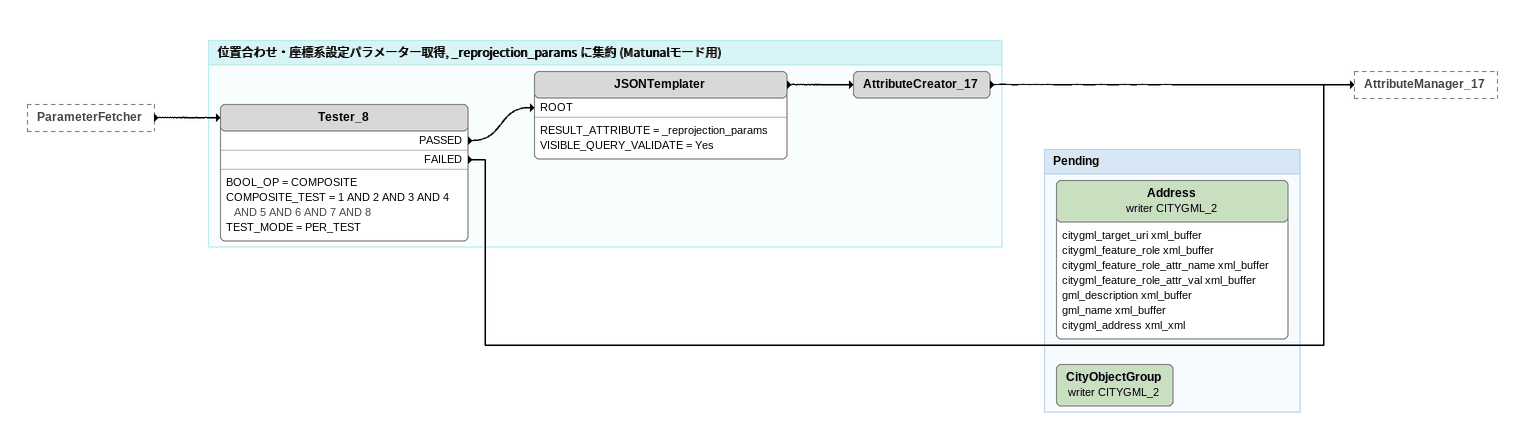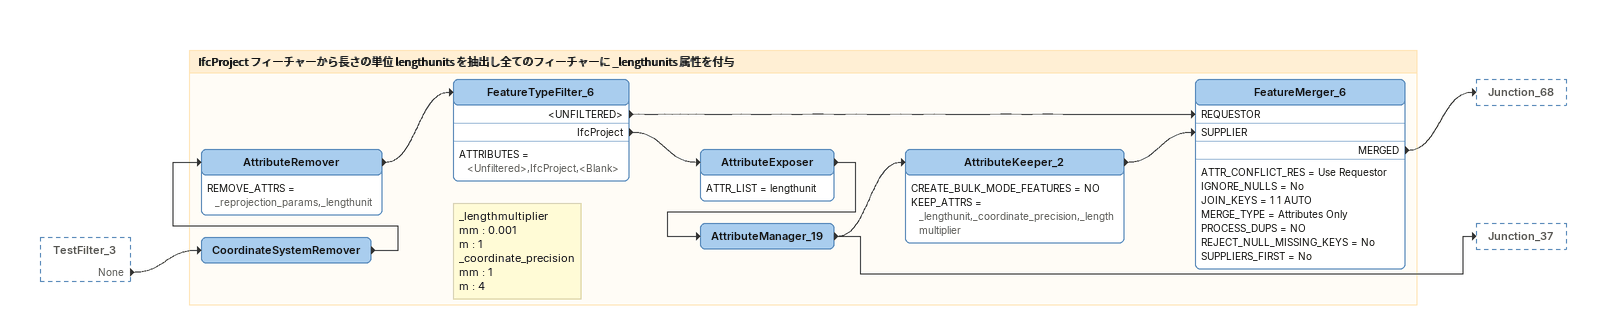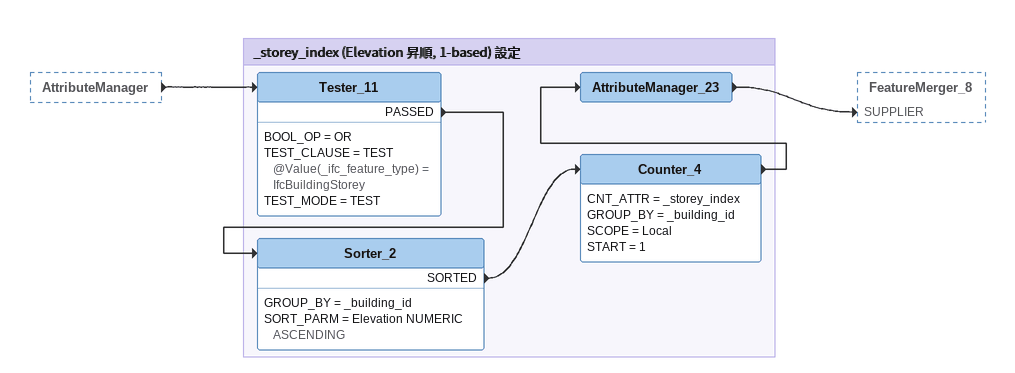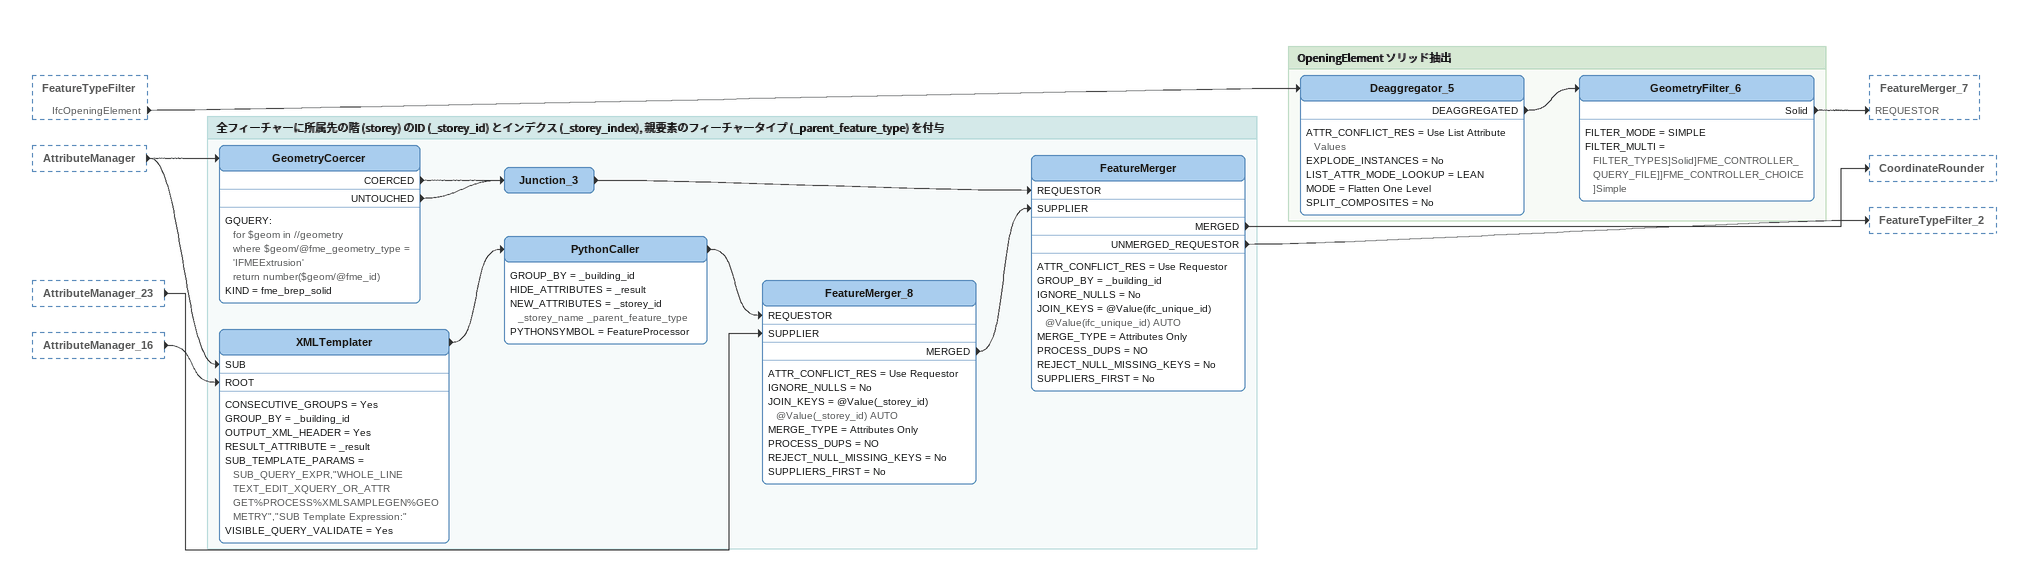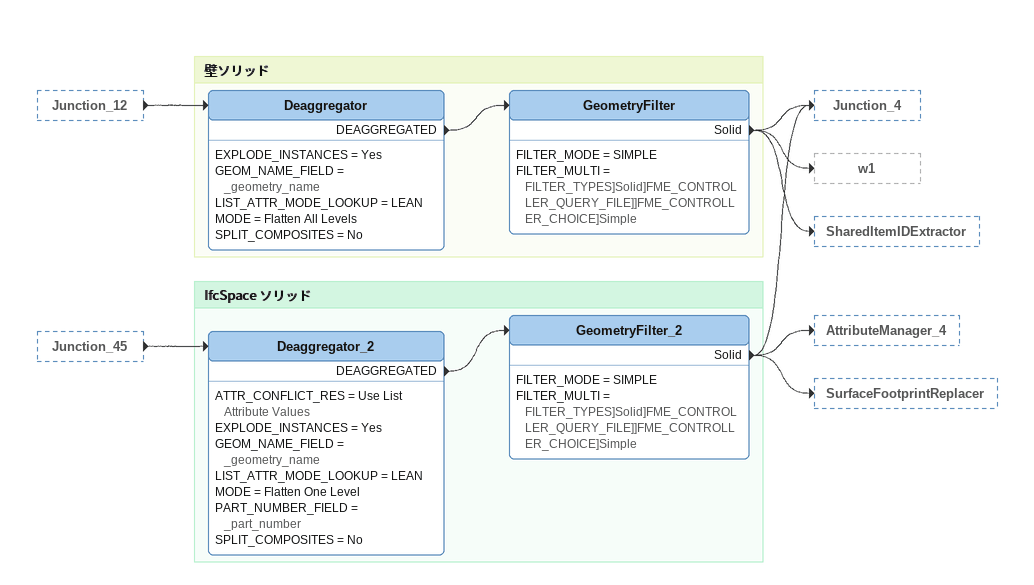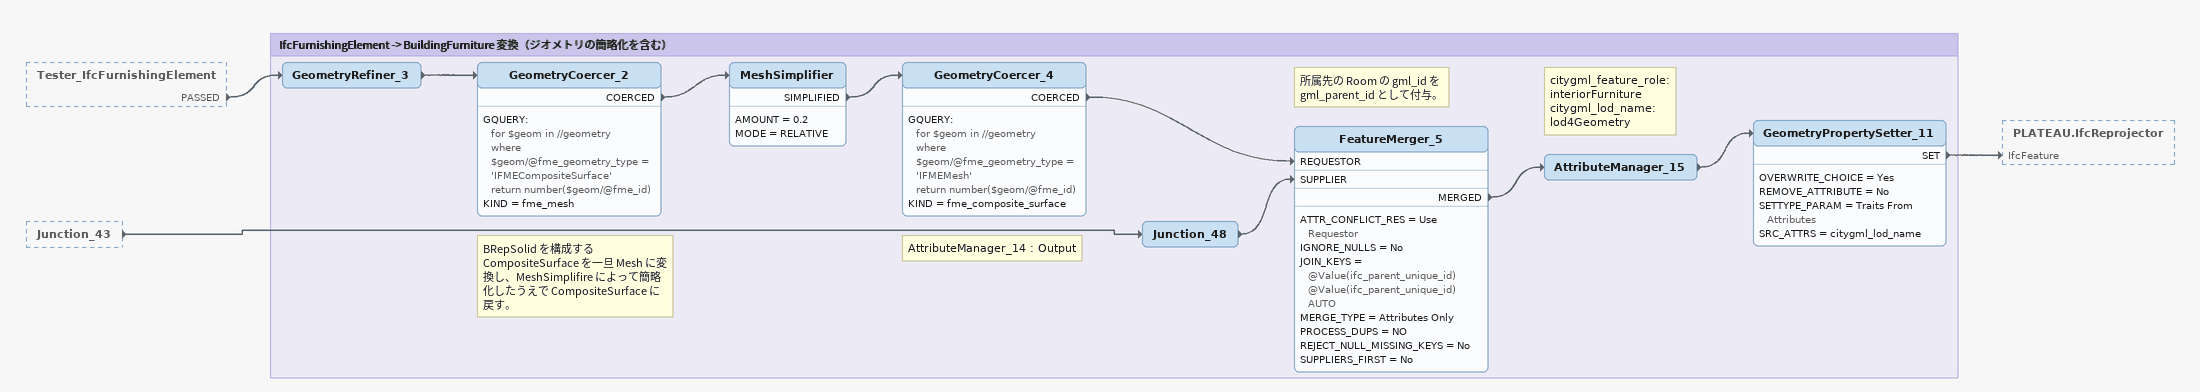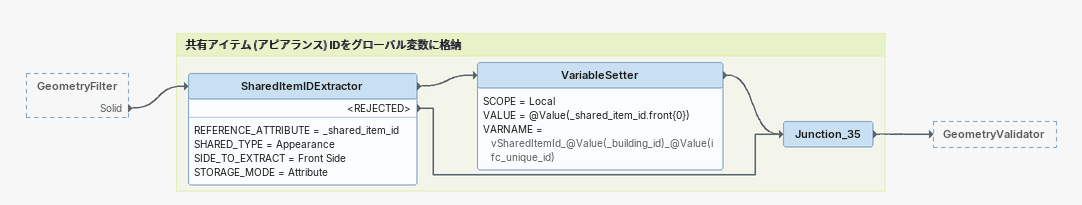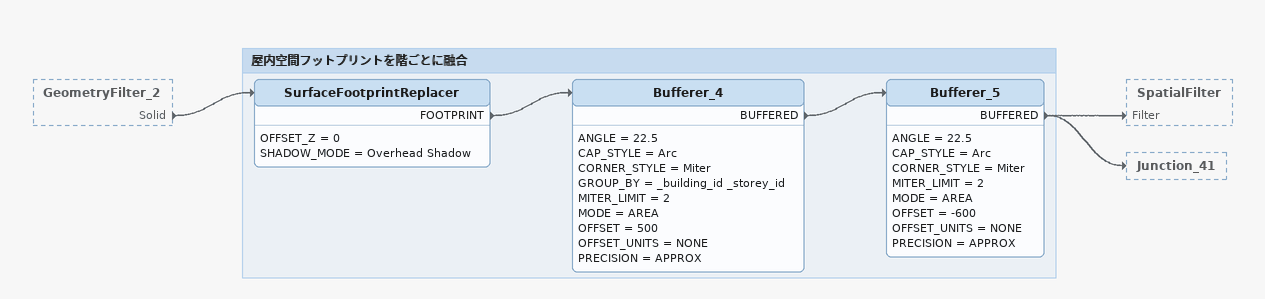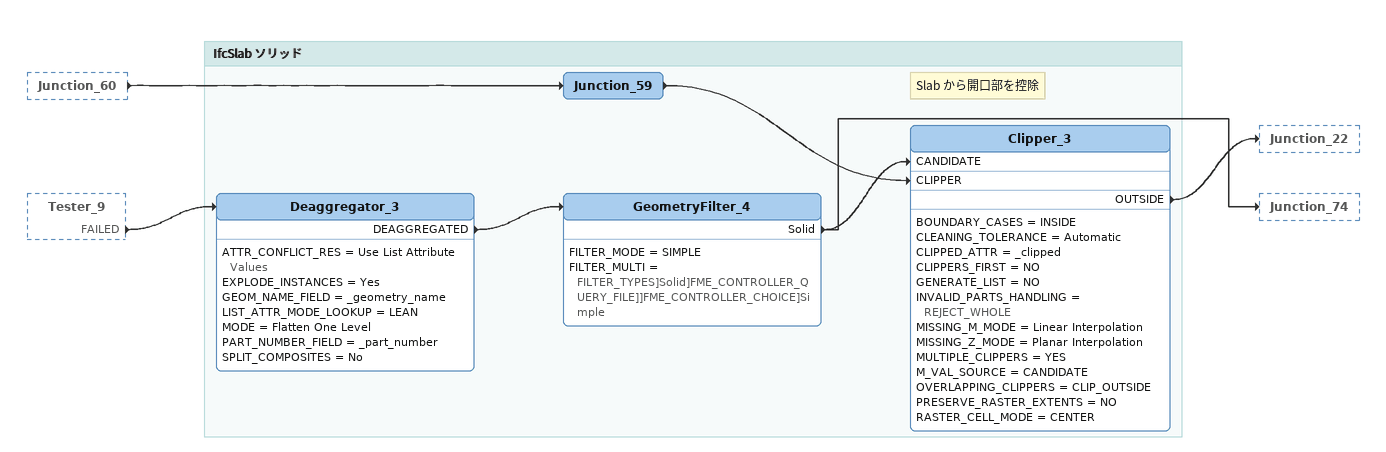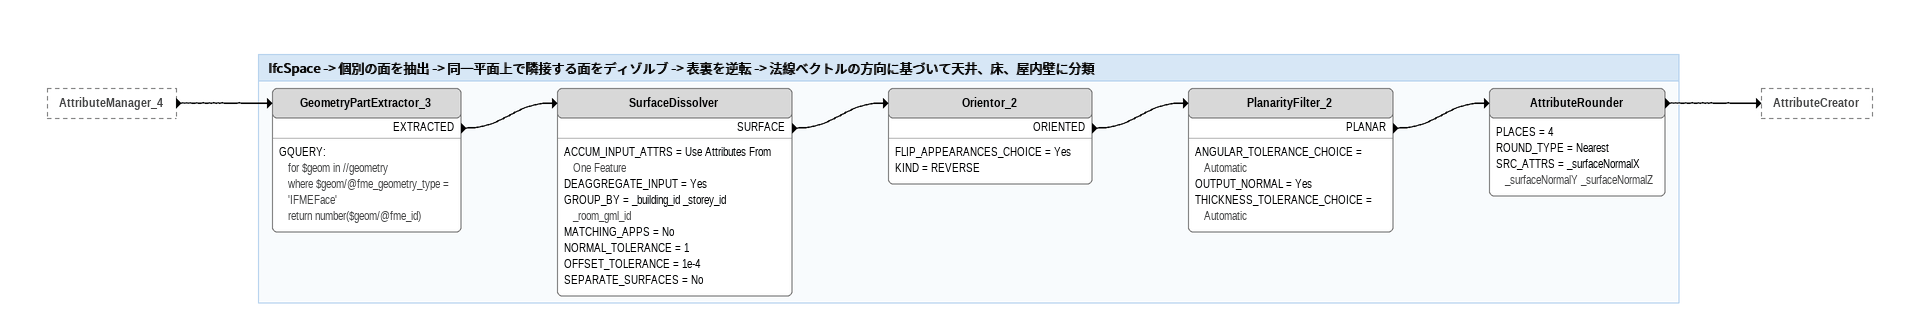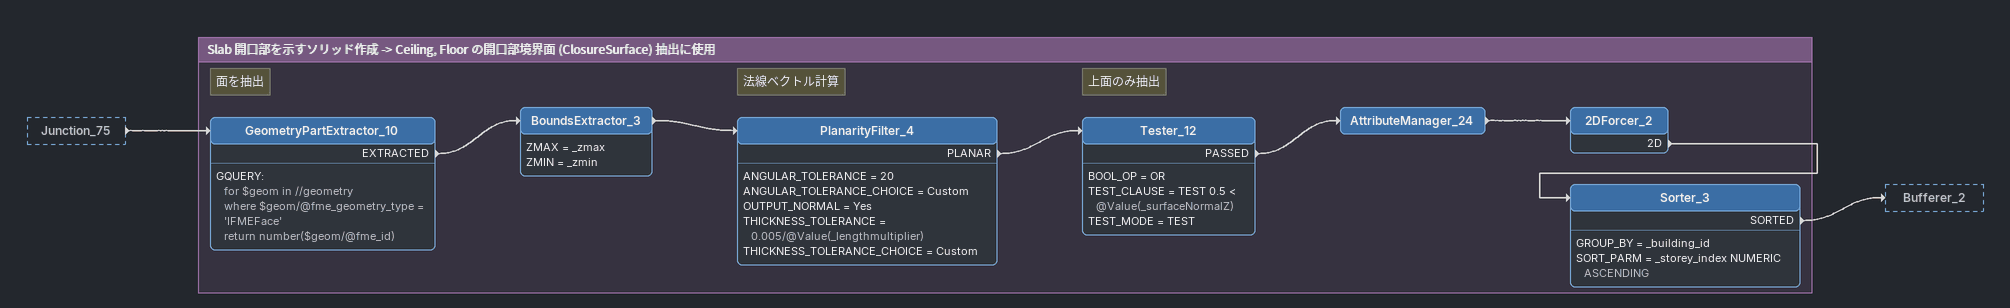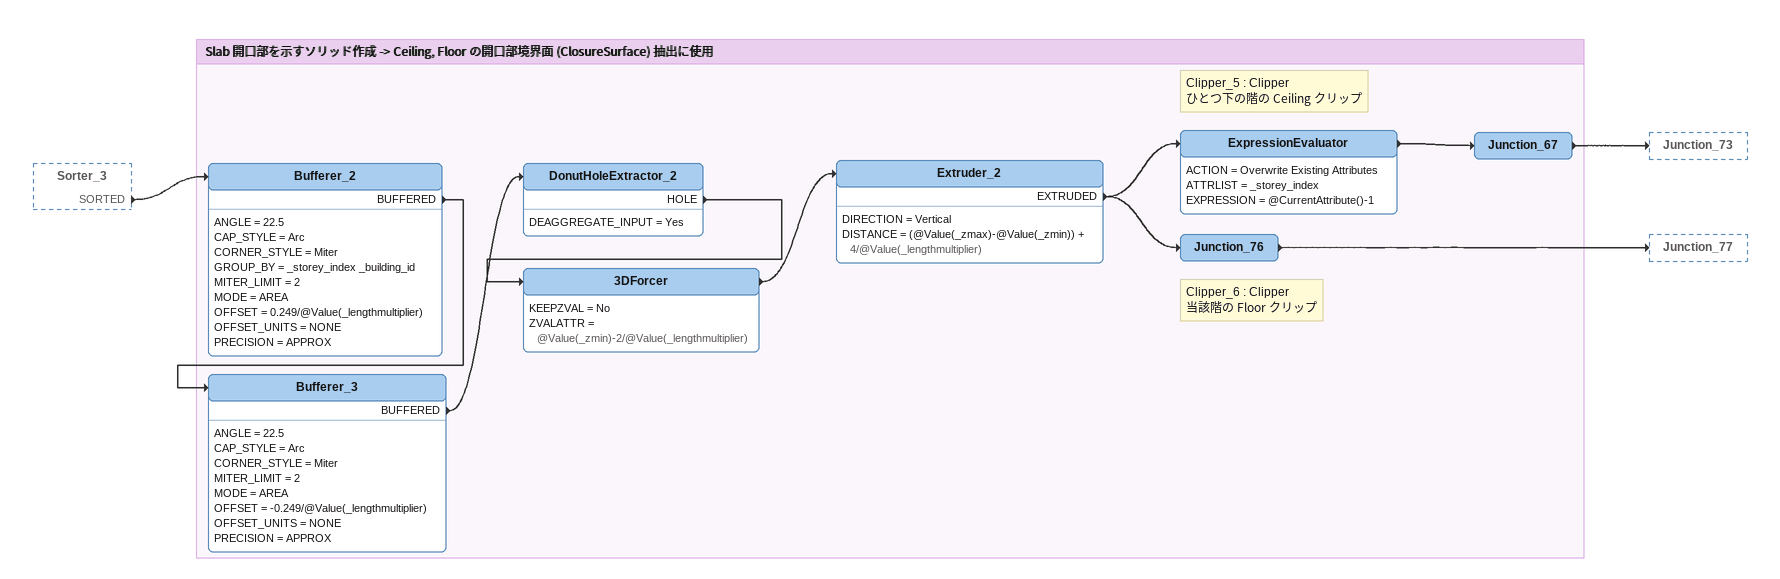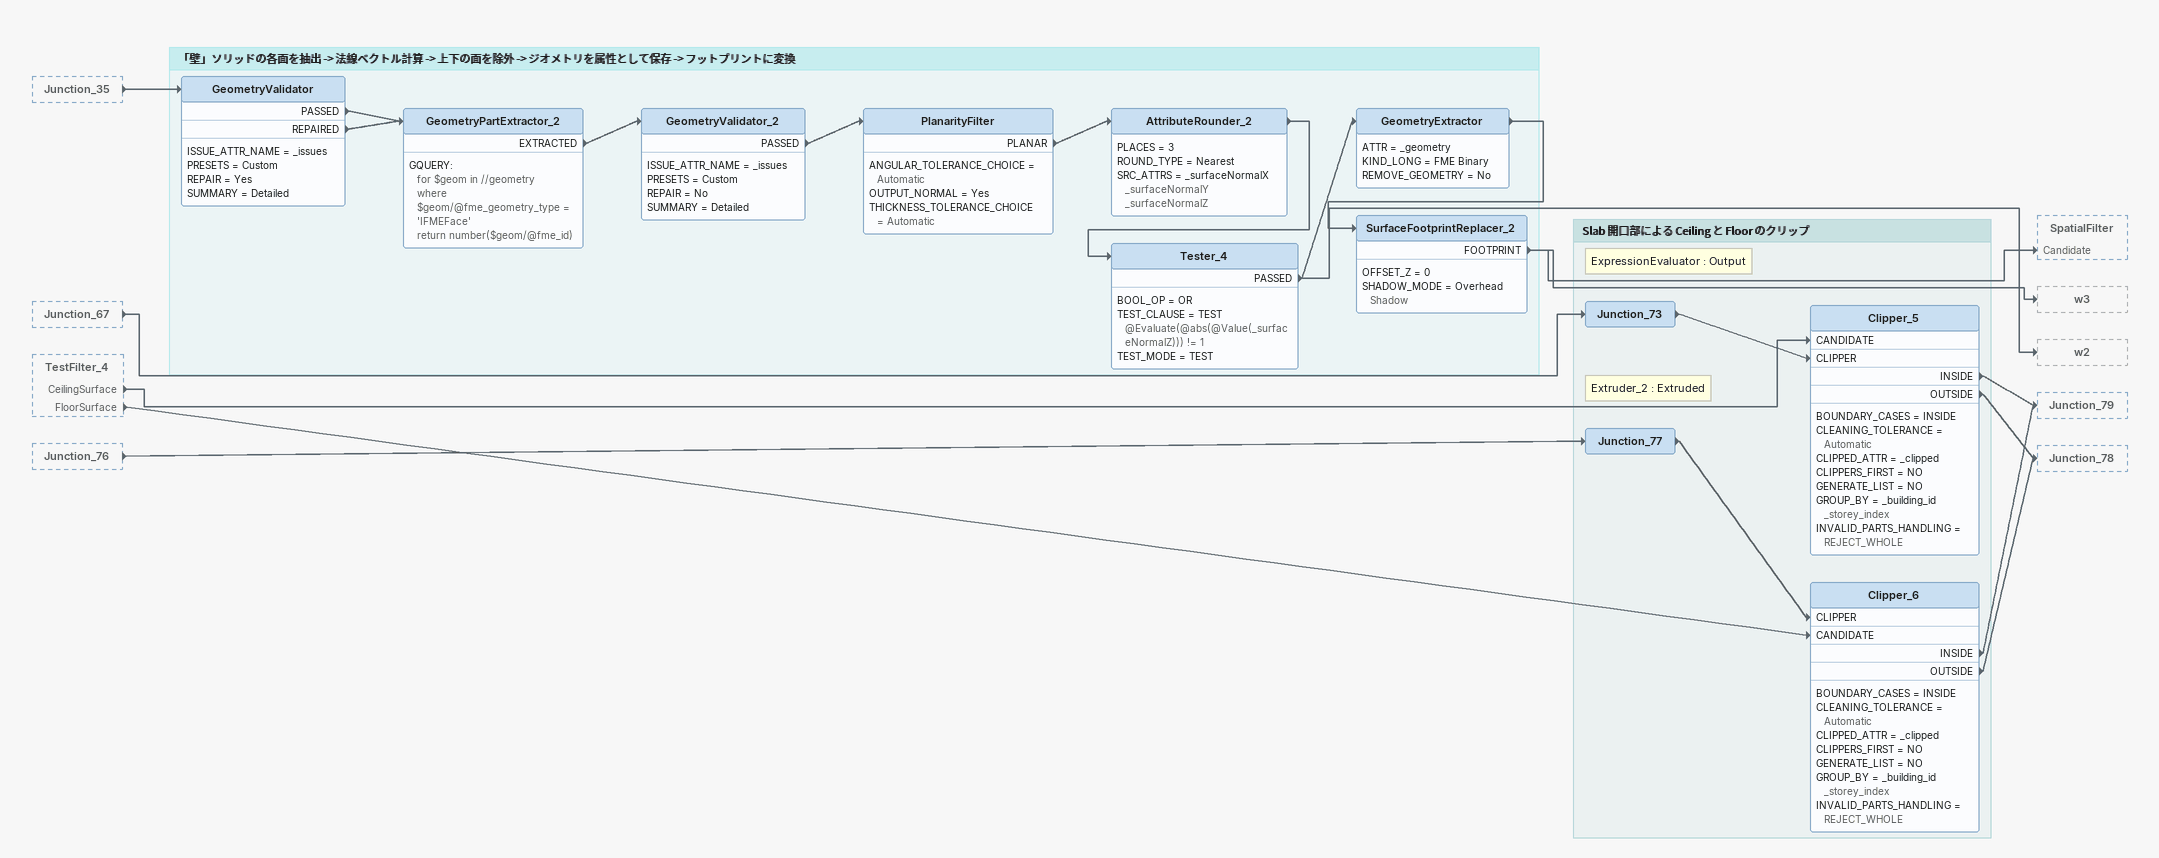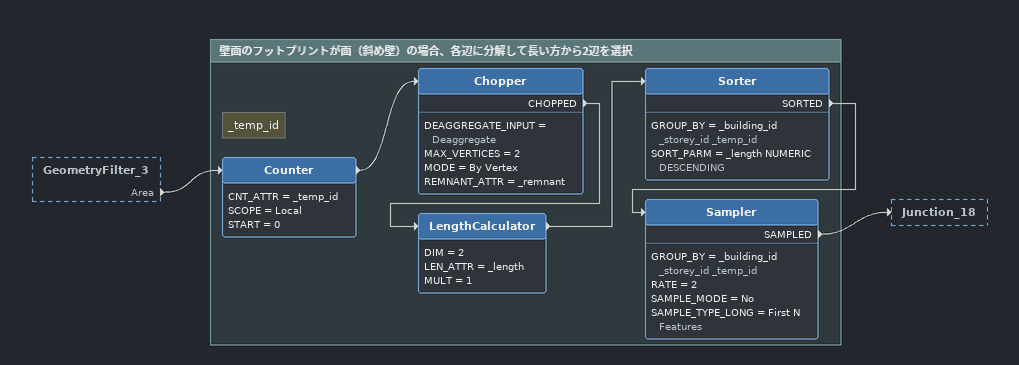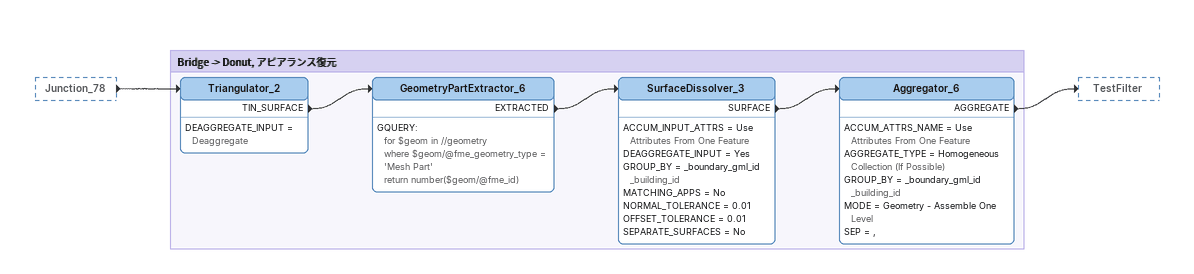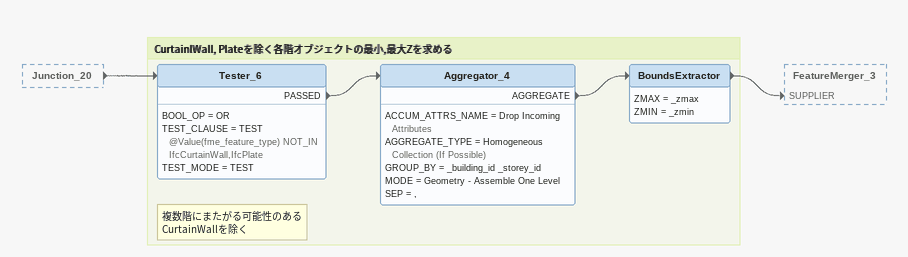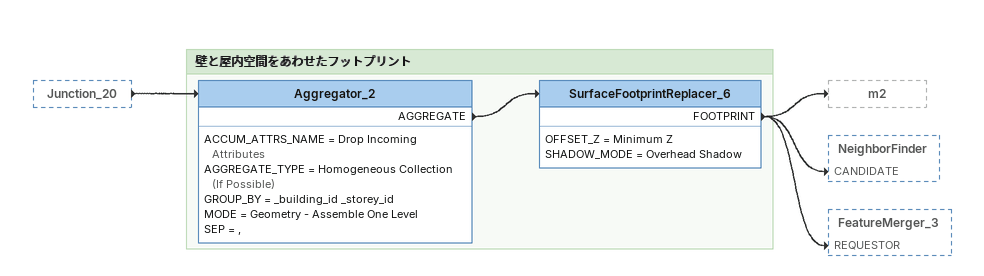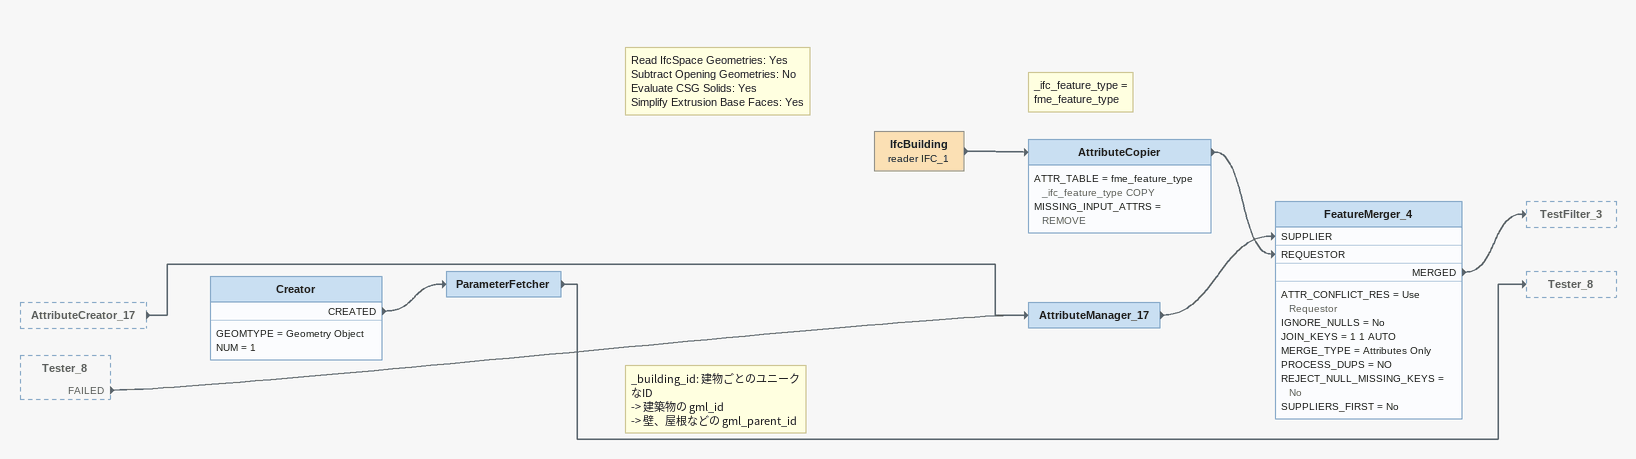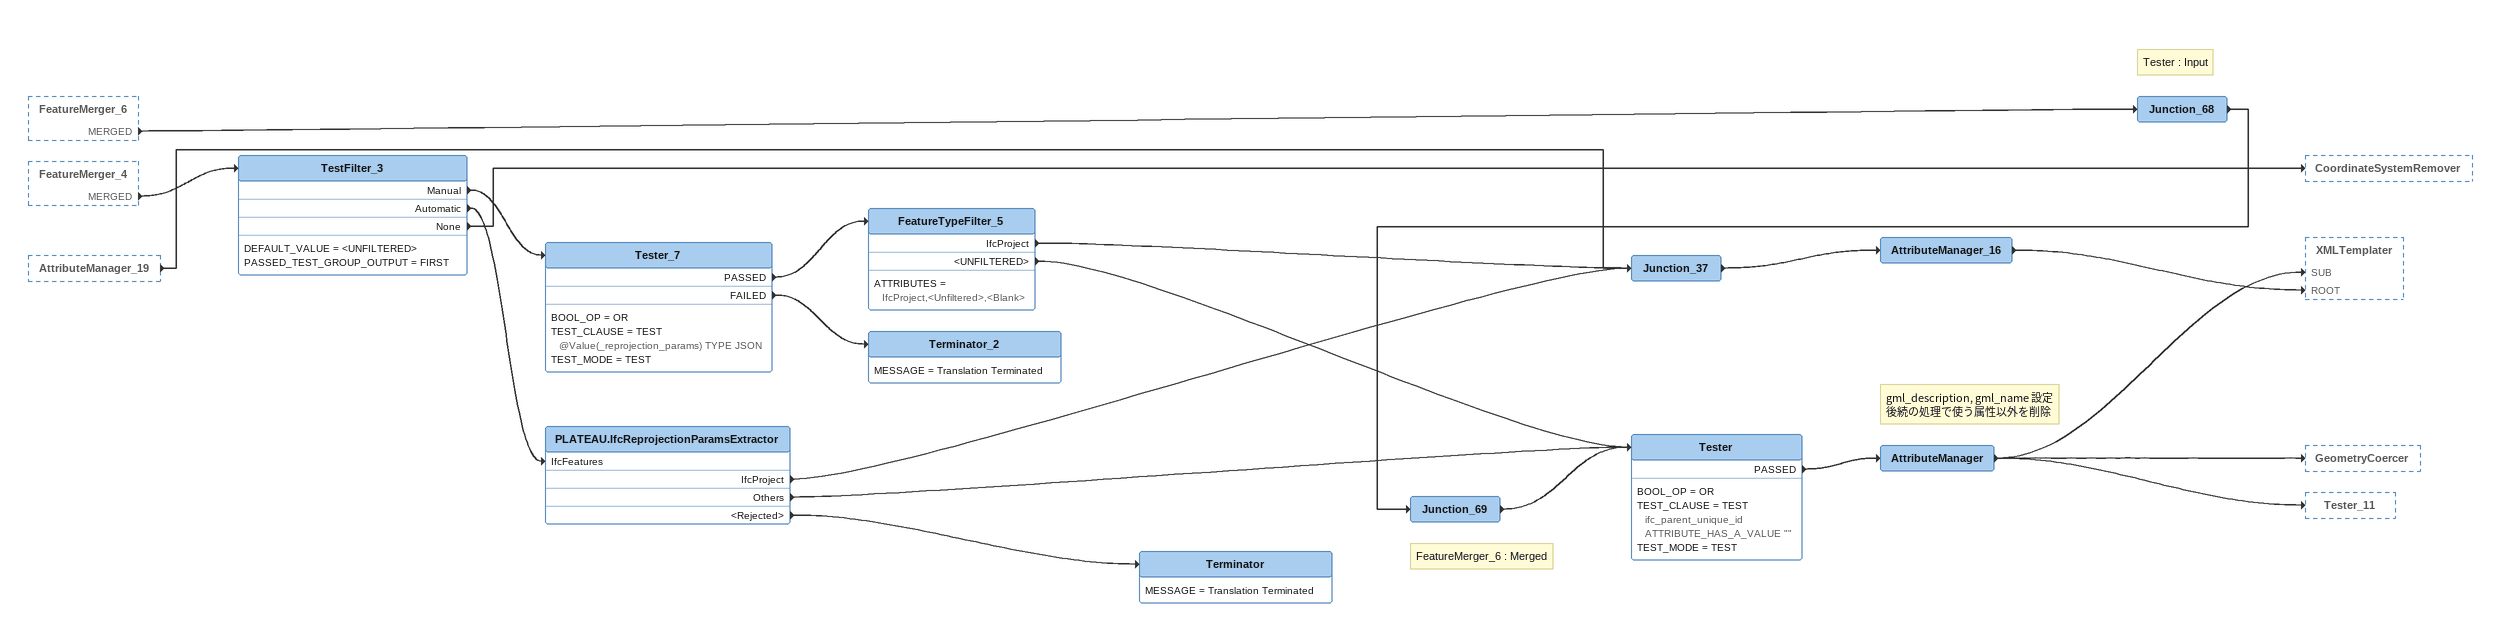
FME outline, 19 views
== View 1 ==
ParameterFetcher [outside]
    -> Tester_8

Bookmark: 位置合わせ・座標系設定パラメーター取得, _reprojection_params に集約 (Matunalモード用)
Tester_8
    BOOL_OP = COMPOSITE
    COMPOSITE_TEST = 1 AND 2 AND 3 AND 4 AND 5 AND 6 AND 7 AND 8
    TEST_MODE = PER_TEST
    PASSED -> JSONTemplater [ROOT]
    FAILED -> AttributeManager_17
JSONTemplater
    RESULT_ATTRIBUTE = _reprojection_params
    VISIBLE_QUERY_VALIDATE = Yes
    -> AttributeCreator_17
AttributeCreator_17
    -> AttributeManager_17

Bookmark: Pending
Address (writer CITYGML_2)
    attributes: citygml_target_uri xml_buffer, citygml_feature_role xml_buffer, citygml_feature_role_attr_name xml_buffer, citygml_feature_role_attr_val xml_buffer, gml_description xml_buffer, gml_name xml_buffer, citygml_address xml_xml
CityObjectGroup (writer CITYGML_2)

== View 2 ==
TestFilter_3 [outside]
    None -> CoordinateSystemRemover

Bookmark: IfcProject フィーチャーから長さの単位 lengthunits を抽出し全てのフィーチャーに _lengthunits 属性を付与
CoordinateSystemRemover
    -> AttributeRemover
AttributeRemover
    REMOVE_ATTRS = _reprojection_params,_lengthunit
    -> FeatureTypeFilter_6
Note: _lengthmultiplier / mm : 0.001 / m : 1 / _coordinate_precision / mm : 1 / m : 4
FeatureTypeFilter_6
    ATTRIBUTES = <Unfiltered>,IfcProject,<Blank>
    <UNFILTERED> -> FeatureMerger_6 [REQUESTOR]
    IfcProject -> AttributeExposer
AttributeExposer
    ATTR_LIST = lengthunit
    -> AttributeManager_19
AttributeManager_19
    -> Junction_37
    -> AttributeKeeper_2
AttributeKeeper_2
    CREATE_BULK_MODE_FEATURES = NO
    KEEP_ATTRS = _lengthunit,_coordinate_precision,_lengthmultiplier
    -> FeatureMerger_6 [SUPPLIER]
FeatureMerger_6
    ATTR_CONFLICT_RES = Use Requestor
    IGNORE_NULLS = No
    JOIN_KEYS = 1 1 AUTO
    MERGE_TYPE = Attributes Only
    PROCESS_DUPS = NO
    REJECT_NULL_MISSING_KEYS = No
    SUPPLIERS_FIRST = No
    MERGED -> Junction_68

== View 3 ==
AttributeManager [outside]
    -> Tester_11

Bookmark: _storey_index (Elevation 昇順, 1-based) 設定
Tester_11
    BOOL_OP = OR
    TEST_CLAUSE = TEST @Value(_ifc_feature_type) = IfcBuildingStorey
    TEST_MODE = TEST
    PASSED -> Sorter_2
Sorter_2
    GROUP_BY = _building_id
    SORT_PARM = Elevation NUMERIC ASCENDING
    SORTED -> Counter_4
Counter_4
    CNT_ATTR = _storey_index
    GROUP_BY = _building_id
    SCOPE = Local
    START = 1
    -> AttributeManager_23
AttributeManager_23
    -> FeatureMerger_8 [SUPPLIER]

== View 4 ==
FeatureTypeFilter [outside]
    IfcOpeningElement -> Deaggregator_5
AttributeManager [outside]
    -> GeometryCoercer
    -> XMLTemplater [SUB]
AttributeManager_23 [outside]
    -> FeatureMerger_8 [SUPPLIER]
AttributeManager_16 [outside]
    -> XMLTemplater [ROOT]

Bookmark: 全フィーチャーに所属先の階 (storey) のID (_storey_id) とインデクス (_storey_index), 親要素のフィーチャータイプ (_parent_feature_type) を付与
GeometryCoercer
    GQUERY:
      for $geom in //geometry
      where $geom/@fme_geometry_type = 'IFMEExtrusion'
      return number($geom/@fme_id)
    KIND = fme_brep_solid
    COERCED -> Junction_3
    UNTOUCHED -> Junction_3
Junction_3
    -> FeatureMerger [REQUESTOR]
XMLTemplater
    CONSECUTIVE_GROUPS = Yes
    GROUP_BY = _building_id
    OUTPUT_XML_HEADER = Yes
    RESULT_ATTRIBUTE = _result
    SUB_TEMPLATE_PARAMS = SUB_QUERY_EXPR,"WHOLE_LINE TEXT_EDIT_XQUERY_OR_ATTR GET%PROCESS%XMLSAMPLEGEN%GEOMETRY","SUB Template Expression:"
    VISIBLE_QUERY_VALIDATE = Yes
    -> PythonCaller
PythonCaller
    GROUP_BY = _building_id
    HIDE_ATTRIBUTES = _result
    NEW_ATTRIBUTES = _storey_id _storey_name _parent_feature_type
    PYTHONSYMBOL = FeatureProcessor
    -> FeatureMerger_8 [REQUESTOR]
FeatureMerger_8
    ATTR_CONFLICT_RES = Use Requestor
    IGNORE_NULLS = No
    JOIN_KEYS = @Value(_storey_id) @Value(_storey_id) AUTO
    MERGE_TYPE = Attributes Only
    PROCESS_DUPS = NO
    REJECT_NULL_MISSING_KEYS = No
    SUPPLIERS_FIRST = No
    MERGED -> FeatureMerger [SUPPLIER]
FeatureMerger
    ATTR_CONFLICT_RES = Use Requestor
    GROUP_BY = _building_id
    IGNORE_NULLS = No
    JOIN_KEYS = @Value(ifc_unique_id) @Value(ifc_unique_id) AUTO
    MERGE_TYPE = Attributes Only
    PROCESS_DUPS = NO
    REJECT_NULL_MISSING_KEYS = No
    SUPPLIERS_FIRST = No
    MERGED -> CoordinateRounder
    UNMERGED_REQUESTOR -> FeatureTypeFilter_2

Bookmark: OpeningElement ソリッド抽出
Deaggregator_5
    ATTR_CONFLICT_RES = Use List Attribute Values
    EXPLODE_INSTANCES = No
    LIST_ATTR_MODE_LOOKUP = LEAN
    MODE = Flatten One Level
    SPLIT_COMPOSITES = No
    DEAGGREGATED -> GeometryFilter_6
GeometryFilter_6
    FILTER_MODE = SIMPLE
    FILTER_MULTI = FILTER_TYPES]Solid]FME_CONTROLLER_QUERY_FILE]]FME_CONTROLLER_CHOICE]Simple
    Solid -> FeatureMerger_7 [REQUESTOR]

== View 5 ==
Junction_12 [outside]
    -> Deaggregator
Junction_45 [outside]
    -> Deaggregator_2

Bookmark: 壁ソリッド
Deaggregator
    EXPLODE_INSTANCES = Yes
    GEOM_NAME_FIELD = _geometry_name
    LIST_ATTR_MODE_LOOKUP = LEAN
    MODE = Flatten All Levels
    SPLIT_COMPOSITES = No
    DEAGGREGATED -> GeometryFilter
GeometryFilter
    FILTER_MODE = SIMPLE
    FILTER_MULTI = FILTER_TYPES]Solid]FME_CONTROLLER_QUERY_FILE]]FME_CONTROLLER_CHOICE]Simple
    Solid -> Junction_4
    Solid -> w1
    Solid -> SharedItemIDExtractor

Bookmark: IfcSpace ソリッド
Deaggregator_2
    ATTR_CONFLICT_RES = Use List Attribute Values
    EXPLODE_INSTANCES = Yes
    GEOM_NAME_FIELD = _geometry_name
    LIST_ATTR_MODE_LOOKUP = LEAN
    MODE = Flatten One Level
    PART_NUMBER_FIELD = _part_number
    SPLIT_COMPOSITES = No
    DEAGGREGATED -> GeometryFilter_2
GeometryFilter_2
    FILTER_MODE = SIMPLE
    FILTER_MULTI = FILTER_TYPES]Solid]FME_CONTROLLER_QUERY_FILE]]FME_CONTROLLER_CHOICE]Simple
    Solid -> Junction_4
    Solid -> AttributeManager_4
    Solid -> SurfaceFootprintReplacer

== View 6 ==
Tester_IfcFurnishingElement [outside]
    PASSED -> GeometryRefiner_3
Junction_43 [outside]
    -> Junction_48

Bookmark: IfcFurnishingElement -> BuildingFurniture 変換（ジオメトリの簡略化を含む）
Note: AttributeManager_14 : Output
Junction_48
    -> FeatureMerger_5 [SUPPLIER]
GeometryRefiner_3
    -> GeometryCoercer_2
Note: BRepSolid を構成する CompositeSurface を一旦 Mesh に変換し、MeshSimplifire によって簡略化したうえで CompositeSurface に戻す。
GeometryCoercer_2
    GQUERY:
      for $geom in //geometry
      where $geom/@fme_geometry_type = 'IFMECompositeSurface'
      return number($geom/@fme_id)
    KIND = fme_mesh
    COERCED -> MeshSimplifier
MeshSimplifier
    AMOUNT = 0.2
    MODE = RELATIVE
    SIMPLIFIED -> GeometryCoercer_4
GeometryCoercer_4
    GQUERY:
      for $geom in //geometry
      where $geom/@fme_geometry_type = 'IFMEMesh'
      return number($geom/@fme_id)
    KIND = fme_composite_surface
    COERCED -> FeatureMerger_5 [REQUESTOR]
Note: 所属先の Room の gml_id を / gml_parent_id として付与。
FeatureMerger_5
    ATTR_CONFLICT_RES = Use Requestor
    IGNORE_NULLS = No
    JOIN_KEYS = @Value(ifc_parent_unique_id) @Value(ifc_parent_unique_id) AUTO
    MERGE_TYPE = Attributes Only
    PROCESS_DUPS = NO
    REJECT_NULL_MISSING_KEYS = No
    SUPPLIERS_FIRST = No
    MERGED -> AttributeManager_15
Note: citygml_feature_role: interiorFurniture / citygml_lod_name: lod4Geometry
AttributeManager_15
    -> GeometryPropertySetter_11
GeometryPropertySetter_11
    OVERWRITE_CHOICE = Yes
    REMOVE_ATTRIBUTE = No
    SETTYPE_PARAM = Traits From Attributes
    SRC_ATTRS = citygml_lod_name
    SET -> PLATEAU.IfcReprojector [IfcFeature]

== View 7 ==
GeometryFilter [outside]
    Solid -> SharedItemIDExtractor

Bookmark: 共有アイテム (アピアランス) IDをグローバル変数に格納
SharedItemIDExtractor
    REFERENCE_ATTRIBUTE = _shared_item_id
    SHARED_TYPE = Appearance
    SIDE_TO_EXTRACT = Front Side
    STORAGE_MODE = Attribute
    -> VariableSetter
    <REJECTED> -> Junction_35
VariableSetter
    SCOPE = Local
    VALUE = @Value(_shared_item_id.front{0})
    VARNAME = vSharedItemId_@Value(_building_id)_@Value(ifc_unique_id)
    -> Junction_35
Junction_35
    -> GeometryValidator

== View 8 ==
GeometryFilter_2 [outside]
    Solid -> SurfaceFootprintReplacer

Bookmark: 屋内空間フットプリントを階ごとに融合
SurfaceFootprintReplacer
    OFFSET_Z = 0
    SHADOW_MODE = Overhead Shadow
    FOOTPRINT -> Bufferer_4
Bufferer_4
    ANGLE = 22.5
    CAP_STYLE = Arc
    CORNER_STYLE = Miter
    GROUP_BY = _building_id _storey_id
    MITER_LIMIT = 2
    MODE = AREA
    OFFSET = 500
    OFFSET_UNITS = NONE
    PRECISION = APPROX
    BUFFERED -> Bufferer_5
Bufferer_5
    ANGLE = 22.5
    CAP_STYLE = Arc
    CORNER_STYLE = Miter
    MITER_LIMIT = 2
    MODE = AREA
    OFFSET = -600
    OFFSET_UNITS = NONE
    PRECISION = APPROX
    BUFFERED -> SpatialFilter [Filter]
    BUFFERED -> Junction_41

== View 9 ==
Junction_60 [outside]
    -> Junction_59
Tester_9 [outside]
    FAILED -> Deaggregator_3

Bookmark: IfcSlab ソリッド
Junction_59
    -> Clipper_3 [CLIPPER]
Deaggregator_3
    ATTR_CONFLICT_RES = Use List Attribute Values
    EXPLODE_INSTANCES = Yes
    GEOM_NAME_FIELD = _geometry_name
    LIST_ATTR_MODE_LOOKUP = LEAN
    MODE = Flatten One Level
    PART_NUMBER_FIELD = _part_number
    SPLIT_COMPOSITES = No
    DEAGGREGATED -> GeometryFilter_4
GeometryFilter_4
    FILTER_MODE = SIMPLE
    FILTER_MULTI = FILTER_TYPES]Solid]FME_CONTROLLER_QUERY_FILE]]FME_CONTROLLER_CHOICE]Simple
    Solid -> Clipper_3 [CANDIDATE]
    Solid -> Junction_74
Note: Slab から開口部を控除
Clipper_3
    BOUNDARY_CASES = INSIDE
    CLEANING_TOLERANCE = Automatic
    CLIPPED_ATTR = _clipped
    CLIPPERS_FIRST = NO
    GENERATE_LIST = NO
    INVALID_PARTS_HANDLING = REJECT_WHOLE
    MISSING_M_MODE = Linear Interpolation
    MISSING_Z_MODE = Planar Interpolation
    MULTIPLE_CLIPPERS = YES
    M_VAL_SOURCE = CANDIDATE
    OVERLAPPING_CLIPPERS = CLIP_OUTSIDE
    PRESERVE_RASTER_EXTENTS = NO
    RASTER_CELL_MODE = CENTER
    OUTSIDE -> Junction_22

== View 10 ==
AttributeManager_4 [outside]
    -> GeometryPartExtractor_3

Bookmark: IfcSpace -> 個別の面を抽出 -> 同一平面上で隣接する面をディゾルブ -> 表裏を逆転 -> 法線ベクトルの方向に基づいて天井、床、屋内壁に分類
GeometryPartExtractor_3
    GQUERY:
      for $geom in //geometry
      where $geom/@fme_geometry_type = 'IFMEFace'
      return number($geom/@fme_id)
    EXTRACTED -> SurfaceDissolver
SurfaceDissolver
    ACCUM_INPUT_ATTRS = Use Attributes From One Feature
    DEAGGREGATE_INPUT = Yes
    GROUP_BY = _building_id _storey_id _room_gml_id
    MATCHING_APPS = No
    NORMAL_TOLERANCE = 1
    OFFSET_TOLERANCE = 1e-4
    SEPARATE_SURFACES = No
    SURFACE -> Orientor_2
Orientor_2
    FLIP_APPEARANCES_CHOICE = Yes
    KIND = REVERSE
    ORIENTED -> PlanarityFilter_2
PlanarityFilter_2
    ANGULAR_TOLERANCE_CHOICE = Automatic
    OUTPUT_NORMAL = Yes
    THICKNESS_TOLERANCE_CHOICE = Automatic
    PLANAR -> AttributeRounder
AttributeRounder
    PLACES = 4
    ROUND_TYPE = Nearest
    SRC_ATTRS = _surfaceNormalX _surfaceNormalY _surfaceNormalZ
    -> AttributeCreator

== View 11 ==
Junction_75 [outside]
    -> GeometryPartExtractor_10

Bookmark: Slab 開口部を示すソリッド作成 -> Ceiling, Floor の開口部境界面 (ClosureSurface) 抽出に使用
Note: 面を抽出
GeometryPartExtractor_10
    GQUERY:
      for $geom in //geometry
      where $geom/@fme_geometry_type = 'IFMEFace'
      return number($geom/@fme_id)
    EXTRACTED -> BoundsExtractor_3
BoundsExtractor_3
    ZMAX = _zmax
    ZMIN = _zmin
    -> PlanarityFilter_4
Note: 法線ベクトル計算
PlanarityFilter_4
    ANGULAR_TOLERANCE = 20
    ANGULAR_TOLERANCE_CHOICE = Custom
    OUTPUT_NORMAL = Yes
    THICKNESS_TOLERANCE = 0.005/@Value(_lengthmultiplier)
    THICKNESS_TOLERANCE_CHOICE = Custom
    PLANAR -> Tester_12
Note: 上面のみ抽出
Tester_12
    BOOL_OP = OR
    TEST_CLAUSE = TEST 0.5 < @Value(_surfaceNormalZ)
    TEST_MODE = TEST
    PASSED -> AttributeManager_24
AttributeManager_24
    -> 2DForcer_2
2DForcer_2
    2D -> Sorter_3
Sorter_3
    GROUP_BY = _building_id
    SORT_PARM = _storey_index NUMERIC ASCENDING
    SORTED -> Bufferer_2

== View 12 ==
Sorter_3 [outside]
    SORTED -> Bufferer_2

Bookmark: Slab 開口部を示すソリッド作成 -> Ceiling, Floor の開口部境界面 (ClosureSurface) 抽出に使用
Bufferer_2
    ANGLE = 22.5
    CAP_STYLE = Arc
    CORNER_STYLE = Miter
    GROUP_BY = _storey_index _building_id
    MITER_LIMIT = 2
    MODE = AREA
    OFFSET = 0.249/@Value(_lengthmultiplier)
    OFFSET_UNITS = NONE
    PRECISION = APPROX
    BUFFERED -> Bufferer_3
Bufferer_3
    ANGLE = 22.5
    CAP_STYLE = Arc
    CORNER_STYLE = Miter
    MITER_LIMIT = 2
    MODE = AREA
    OFFSET = -0.249/@Value(_lengthmultiplier)
    OFFSET_UNITS = NONE
    PRECISION = APPROX
    BUFFERED -> DonutHoleExtractor_2
DonutHoleExtractor_2
    DEAGGREGATE_INPUT = Yes
    HOLE -> 3DForcer
3DForcer
    KEEPZVAL = No
    ZVALATTR = @Value(_zmin)-2/@Value(_lengthmultiplier)
    -> Extruder_2
Extruder_2
    DIRECTION = Vertical
    DISTANCE = (@Value(_zmax)-@Value(_zmin)) + 4/@Value(_lengthmultiplier)
    EXTRUDED -> ExpressionEvaluator
    EXTRUDED -> Junction_76
ExpressionEvaluator
    ACTION = Overwrite Existing Attributes
    ATTRLIST = _storey_index
    EXPRESSION = @CurrentAttribute()-1
    -> Junction_67
Note: Clipper_5 : Clipper / ひとつ下の階の Ceiling クリップ
Junction_67
    -> Junction_73
Note: Clipper_6 : Clipper / 当該階の Floor クリップ
Junction_76
    -> Junction_77

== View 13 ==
Junction_35 [outside]
    -> GeometryValidator
Junction_67 [outside]
    -> Junction_73
TestFilter_4 [outside]
    CeilingSurface -> Clipper_5 [CANDIDATE]
    FloorSurface -> Clipper_6 [CANDIDATE]
Junction_76 [outside]
    -> Junction_77

Bookmark: 「壁」ソリッドの各面を抽出 -> 法線ベクトル計算 -> 上下の面を除外 -> ジオメトリを属性として保存 -> フットプリントに変換
GeometryValidator
    ISSUE_ATTR_NAME = _issues
    PRESETS = Custom
    REPAIR = Yes
    SUMMARY = Detailed
    PASSED -> GeometryPartExtractor_2
    REPAIRED -> GeometryPartExtractor_2
GeometryPartExtractor_2
    GQUERY:
      for $geom in //geometry
      where $geom/@fme_geometry_type = 'IFMEFace'
      return number($geom/@fme_id)
    EXTRACTED -> GeometryValidator_2
GeometryValidator_2
    ISSUE_ATTR_NAME = _issues
    PRESETS = Custom
    REPAIR = No
    SUMMARY = Detailed
    PASSED -> PlanarityFilter
PlanarityFilter
    ANGULAR_TOLERANCE_CHOICE = Automatic
    OUTPUT_NORMAL = Yes
    THICKNESS_TOLERANCE_CHOICE = Automatic
    PLANAR -> AttributeRounder_2
AttributeRounder_2
    PLACES = 3
    ROUND_TYPE = Nearest
    SRC_ATTRS = _surfaceNormalX _surfaceNormalY _surfaceNormalZ
    -> Tester_4
Tester_4
    BOOL_OP = OR
    TEST_CLAUSE = TEST @Evaluate(@abs(@Value(_surfaceNormalZ))) != 1
    TEST_MODE = TEST
    PASSED -> GeometryExtractor
    PASSED -> w2
GeometryExtractor
    ATTR = _geometry
    KIND_LONG = FME Binary
    REMOVE_GEOMETRY = No
    -> SurfaceFootprintReplacer_2
SurfaceFootprintReplacer_2
    OFFSET_Z = 0
    SHADOW_MODE = Overhead Shadow
    FOOTPRINT -> SpatialFilter [Candidate]
    FOOTPRINT -> w3

Bookmark: Slab 開口部による Ceiling と Floor のクリップ
Note: ExpressionEvaluator : Output
Junction_73
    -> Clipper_5 [CLIPPER]
Note: Extruder_2 : Extruded
Junction_77
    -> Clipper_6 [CLIPPER]
Clipper_5
    BOUNDARY_CASES = INSIDE
    CLEANING_TOLERANCE = Automatic
    CLIPPED_ATTR = _clipped
    CLIPPERS_FIRST = NO
    GENERATE_LIST = NO
    GROUP_BY = _building_id _storey_index
    INVALID_PARTS_HANDLING = REJECT_WHOLE
    INSIDE -> Junction_79
    OUTSIDE -> Junction_78
Clipper_6
    BOUNDARY_CASES = INSIDE
    CLEANING_TOLERANCE = Automatic
    CLIPPED_ATTR = _clipped
    CLIPPERS_FIRST = NO
    GENERATE_LIST = NO
    GROUP_BY = _building_id _storey_index
    INVALID_PARTS_HANDLING = REJECT_WHOLE
    INSIDE -> Junction_79
    OUTSIDE -> Junction_78

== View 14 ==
GeometryFilter_3 [outside]
    Area -> Counter

Bookmark: 壁面のフットプリントが面（斜め壁）の場合、各辺に分解して長い方から2辺を選択
Note: _temp_id
Counter
    CNT_ATTR = _temp_id
    SCOPE = Local
    START = 0
    -> Chopper
Chopper
    DEAGGREGATE_INPUT = Deaggregate
    MAX_VERTICES = 2
    MODE = By Vertex
    REMNANT_ATTR = _remnant
    CHOPPED -> LengthCalculator
LengthCalculator
    DIM = 2
    LEN_ATTR = _length
    MULT = 1
    -> Sorter
Sorter
    GROUP_BY = _building_id _storey_id _temp_id
    SORT_PARM = _length NUMERIC DESCENDING
    SORTED -> Sampler
Sampler
    GROUP_BY = _building_id _storey_id _temp_id
    RATE = 2
    SAMPLE_MODE = No
    SAMPLE_TYPE_LONG = First N Features
    SAMPLED -> Junction_18

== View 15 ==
Junction_78 [outside]
    -> Triangulator_2

Bookmark: Bridge -> Donut, アピアランス復元
Triangulator_2
    DEAGGREGATE_INPUT = Deaggregate
    TIN_SURFACE -> GeometryPartExtractor_6
GeometryPartExtractor_6
    GQUERY:
      for $geom in //geometry
      where $geom/@fme_geometry_type = 'Mesh Part'
      return number($geom/@fme_id)
    EXTRACTED -> SurfaceDissolver_3
SurfaceDissolver_3
    ACCUM_INPUT_ATTRS = Use Attributes From One Feature
    DEAGGREGATE_INPUT = Yes
    GROUP_BY = _boundary_gml_id _building_id
    MATCHING_APPS = No
    NORMAL_TOLERANCE = 0.01
    OFFSET_TOLERANCE = 0.01
    SEPARATE_SURFACES = No
    SURFACE -> Aggregator_6
Aggregator_6
    ACCUM_ATTRS_NAME = Use Attributes From One Feature
    AGGREGATE_TYPE = Homogeneous Collection (If Possible)
    GROUP_BY = _boundary_gml_id _building_id
    MODE = Geometry - Assemble One Level
    SEP = ,
    AGGREGATE -> TestFilter

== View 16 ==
Junction_20 [outside]
    -> Tester_6

Bookmark: CurtainlWall, Plateを除く各階オブジェクトの最小,最大Zを求める
Note: 複数階にまたがる可能性のあるCurtainWallを除く
Tester_6
    BOOL_OP = OR
    TEST_CLAUSE = TEST @Value(fme_feature_type) NOT_IN IfcCurtainWall,IfcPlate
    TEST_MODE = TEST
    PASSED -> Aggregator_4
Aggregator_4
    ACCUM_ATTRS_NAME = Drop Incoming Attributes
    AGGREGATE_TYPE = Homogeneous Collection (If Possible)
    GROUP_BY = _building_id _storey_id
    MODE = Geometry - Assemble One Level
    SEP = ,
    AGGREGATE -> BoundsExtractor
BoundsExtractor
    ZMAX = _zmax
    ZMIN = _zmin
    -> FeatureMerger_3 [SUPPLIER]

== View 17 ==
Junction_20 [outside]
    -> Aggregator_2

Bookmark: 壁と屋内空間をあわせたフットプリント
Aggregator_2
    ACCUM_ATTRS_NAME = Drop Incoming Attributes
    AGGREGATE_TYPE = Homogeneous Collection (If Possible)
    GROUP_BY = _building_id _storey_id
    MODE = Geometry - Assemble One Level
    SEP = ,
    AGGREGATE -> SurfaceFootprintReplacer_6
SurfaceFootprintReplacer_6
    OFFSET_Z = Minimum Z
    SHADOW_MODE = Overhead Shadow
    FOOTPRINT -> m2
    FOOTPRINT -> NeighborFinder [CANDIDATE]
    FOOTPRINT -> FeatureMerger_3 [REQUESTOR]

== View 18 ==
AttributeCreator_17 [outside]
    -> AttributeManager_17
Tester_8 [outside]
    FAILED -> AttributeManager_17
Creator
    GEOMTYPE = Geometry Object
    NUM = 1
    CREATED -> ParameterFetcher
ParameterFetcher
    -> Tester_8
Note: _building_id: 建物ごとのユニークなID / -> 建築物の gml_id / -> 壁、屋根などの gml_parent_id
AttributeManager_17
    -> FeatureMerger_4 [SUPPLIER]
Note: Read IfcSpace Geometries: Yes / Subtract Opening Geometries: No / Evaluate CSG Solids: Yes / Simplify Extrusion Base Faces: Yes
IfcBuilding (reader IFC_1)
    -> AttributeCopier
Note: _ifc_feature_type = fme_feature_type
AttributeCopier
    ATTR_TABLE = fme_feature_type _ifc_feature_type COPY
    MISSING_INPUT_ATTRS = REMOVE
    -> FeatureMerger_4 [REQUESTOR]
FeatureMerger_4
    ATTR_CONFLICT_RES = Use Requestor
    IGNORE_NULLS = No
    JOIN_KEYS = 1 1 AUTO
    MERGE_TYPE = Attributes Only
    PROCESS_DUPS = NO
    REJECT_NULL_MISSING_KEYS = No
    SUPPLIERS_FIRST = No
    MERGED -> TestFilter_3

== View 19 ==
FeatureMerger_6 [outside]
    MERGED -> Junction_68
FeatureMerger_4 [outside]
    MERGED -> TestFilter_3
AttributeManager_19 [outside]
    -> Junction_37
TestFilter_3
    DEFAULT_VALUE = <UNFILTERED>
    PASSED_TEST_GROUP_OUTPUT = FIRST
    Manual -> Tester_7
    Automatic -> PLATEAU.IfcReprojectionParamsExtractor [IfcFeatures]
    None -> CoordinateSystemRemover
Note: Tester : Input
Junction_68
    -> Junction_69
Note: FeatureMerger_6 : Merged
Junction_69
    -> Tester
Tester_7
    BOOL_OP = OR
    TEST_CLAUSE = TEST @Value(_reprojection_params) TYPE JSON
    TEST_MODE = TEST
    PASSED -> FeatureTypeFilter_5
    FAILED -> Terminator_2
FeatureTypeFilter_5
    ATTRIBUTES = IfcProject,<Unfiltered>,<Blank>
    IfcProject -> Junction_37
    <UNFILTERED> -> Tester
Terminator_2
    MESSAGE = Translation Terminated
PLATEAU.IfcReprojectionParamsExtractor
    IfcProject -> Junction_37
    Others -> Tester
    <Rejected> -> Terminator
Junction_37
    -> AttributeManager_16
AttributeManager_16
    -> XMLTemplater [ROOT]
Tester
    BOOL_OP = OR
    TEST_CLAUSE = TEST ifc_parent_unique_id ATTRIBUTE_HAS_A_VALUE ""
    TEST_MODE = TEST
    PASSED -> AttributeManager
Note: gml_description, gml_name 設定 / 後続の処理で使う属性以外を削除
AttributeManager
    -> GeometryCoercer
    -> XMLTemplater [SUB]
    -> Tester_11
Terminator
    MESSAGE = Translation Terminated
